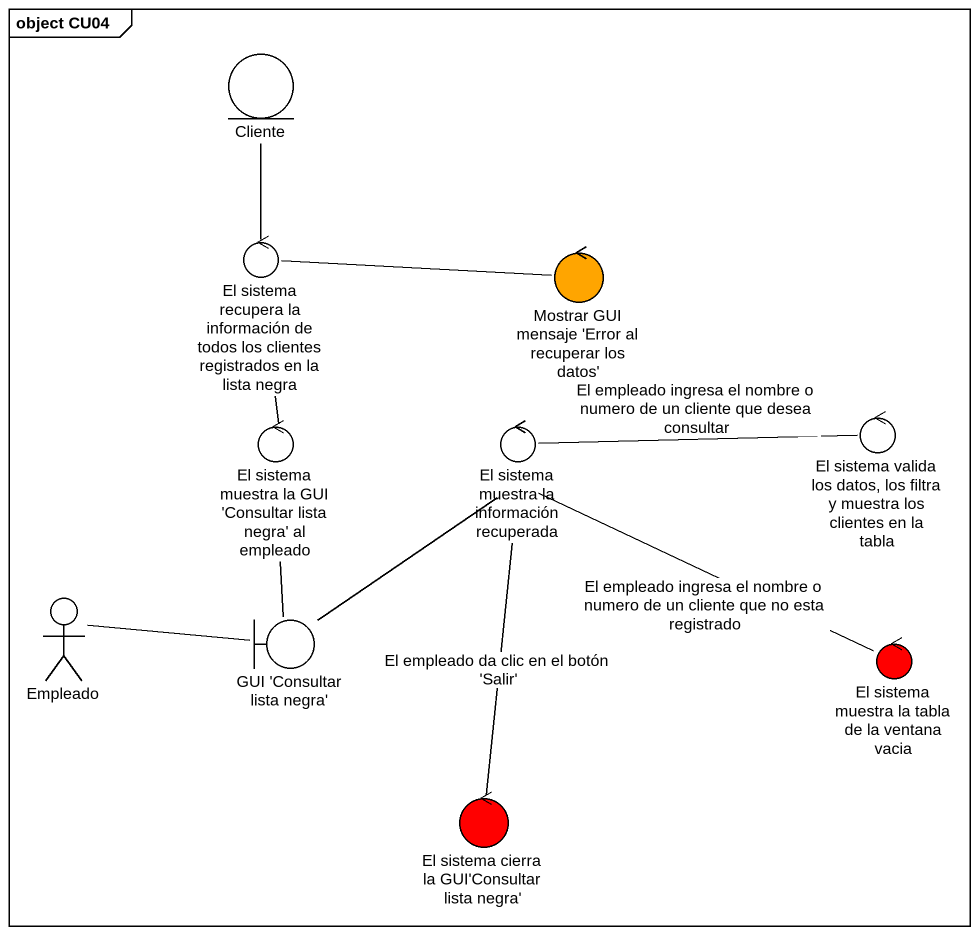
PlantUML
@startuml
mainframe object CU04
entity Cliente
control "El sistema recupera la información de todos los clientes registrados en la lista negra" as El_sistema_recupera_la
control "Mostrar GUI mensaje 'Error al recuperar los datos'" as Mostrar_GUI_mensaje_Error #FFA500
control "El sistema valida los datos, los filtra y muestra los clientes en la tabla" as El_sistema_valida_los_datos
control "El sistema muestra la GUI 'Consultar lista negra' al empleado" as El_sistema_muestra_la_GUI
control "El sistema muestra la información recuperada" as El_sistema_muestra_la
actor Empleado
boundary "GUI 'Consultar lista negra'" as GUI_Consultar_lista_negra
control "El sistema muestra la tabla de la ventana vacia" as El_sistema_muestra_la_tabla #FF0000
control "El sistema cierra la GUI'Consultar lista negra'" as El_sistema_cierra_la_GUI #FF0000
Cliente -- El_sistema_recupera_la
El_sistema_recupera_la -right- Mostrar_GUI_mensaje_Error
El_sistema_recupera_la -- El_sistema_muestra_la_GUI
El_sistema_muestra_la_GUI -- GUI_Consultar_lista_negra
El_sistema_muestra_la -right- El_sistema_valida_los_datos : El empleado ingresa el nombre o numero de un cliente que desea consultar
El_sistema_muestra_la -right- El_sistema_muestra_la_tabla : El empleado ingresa el nombre o numero de un cliente que no esta registrado
El_sistema_muestra_la -- El_sistema_cierra_la_GUI : El empleado da clic en el botón 'Salir'
Empleado -right- GUI_Consultar_lista_negra
GUI_Consultar_lista_negra -up- El_sistema_muestra_la
@enduml
